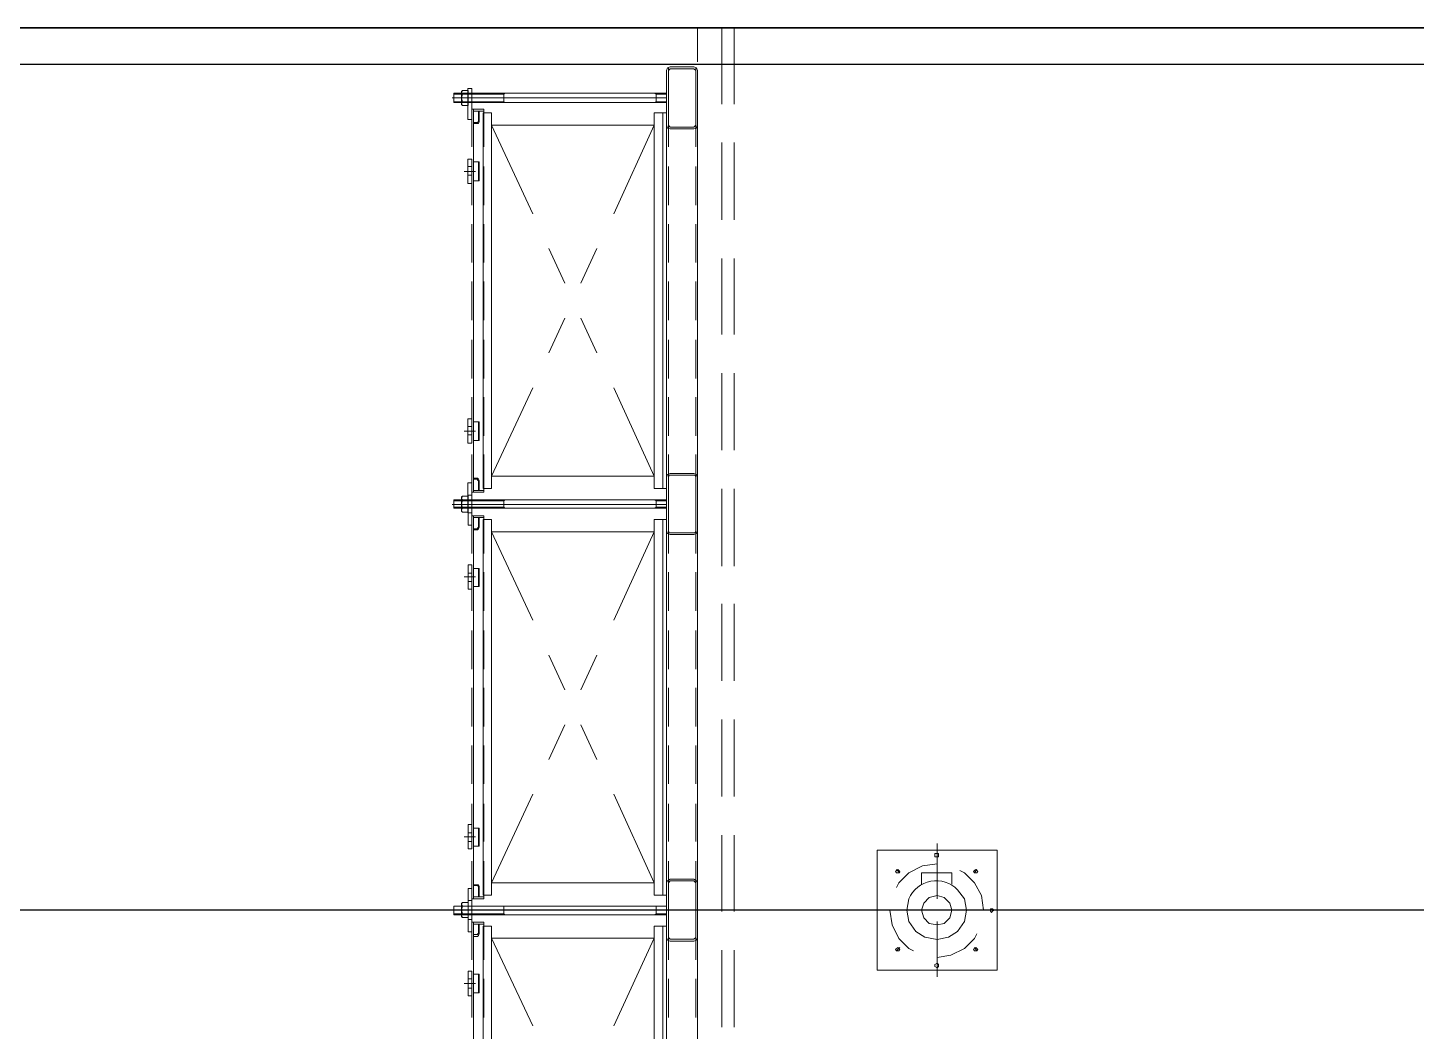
# Model space of a CAD drawing. Header units: millimetres. Extents: x 4080735 to 4152075, y -451436 to -400976.
# Drawn here: x 4123452 to 4125330, y -443326 to -441969 of the extents above; entities that cross this region are included whole.
import ezdxf

# ---------------------------------------------------------------- set-up
doc = ezdxf.new("R2010")
doc.units = ezdxf.units.MM
doc.header["$LTSCALE"] = 60
doc.linetypes.add('CEN1', pattern=[1.4, 0.8, -0.2, 0.2, -0.2])
doc.linetypes.add('DASHED', pattern=[19.049999999999997, 12.7, -6.35])
doc.layers.add('EQUIPMENT', color=6, linetype='Continuous')
doc.layers.add('PDF_Geomertry', color=7, linetype='Continuous')

# ---------------------------------------------------------------- blocks, each defined once
blk = doc.blocks.new('EQ')
at = {"color": 253, "linetype": 'DASHED', "ltscale": 10}
blk.add_line((13312.09218961571, -49.70670629665256), (227.8424663498299, -49.70670629665256), dxfattribs=at)
at = {"color": 253, "linetype": 'CEN1', "ltscale": 500}
blk.add_line((13237.32397476386, -1193.221315810457), (1563.754420954268, -1193.221315810457), dxfattribs=at)
at = {"color": 253}
blk.add_lwpolyline([(-0.02178134478162974, -2388), (-0.02178134478162974, 0), (13539.97821865522, 0), (13539.97821865522, -2388)], close=True, dxfattribs=at)
at = {"layer": 'EQUIPMENT', "color": 253}
blk.add_lwpolyline([(0, -2388), (13540, -2388), (13540, 0), (0, 0)], close=True, dxfattribs=at)
blk.add_lwpolyline([(0, -2388), (13540, -2388), (13540, 0), (0, 0)], close=True, dxfattribs=at)
at = {"layer": 'PDF_Geomertry', "color": 253, "lineweight": 0}
for points in [[(8820.187311315793, -45.82144947443157), (8820.187311315793, 0)], [(8853.397828111192, -102.9836759315804), (8853.397828111192, 0.1126453746110201), (8869.944175053271, 0.1126453746110201)], [(8869.944822444348, 0.1126453746110201), (8869.944822444348, -102.9836759315804)], [(8780.868131047464, -83.33749732002616), (8780.868131047464, -54.06304308865219)], [(8817.779063276248, -83.3336145663634), (8817.779063276248, -54.05915760435164)], [(8820.187311315793, -124.7342985067517), (8820.187311315793, -72.54911680705845)], [(8820.324555563042, -122.7900390811265), (8820.324555563042, -57.87739748507738)], [(8778.318754527718, -88.42718836199492), (8490.666478319908, -88.42718836199492), (8490.666478319908, -101.1559446351603), (8778.318754527718, -101.1559446351603)], [(8490.666478319908, -88.42718836199492), (8490.666478319908, -101.1559446351603)], [(8490.666478319908, -89.69993316847831), (8558.124612259795, -89.69993316847831), (8559.397358374787, -88.42718836199492)], [(8502.121193411178, -84.60895030200481), (8500.848447296186, -85.88169601932168), (8500.848447296186, -103.7014351580292), (8502.121193411178, -104.9741826960817)], [(8502.134140949347, -89.69993316847831), (8509.770617695875, -89.69993316847831)], [(8514.851244124817, -82.06345795933157), (8514.851244124817, -124.0653748186305), (8509.760259608272, -124.0653748186305), (8509.760259608272, -82.06345795933157), (8514.851244124817, -82.06345795933157)], [(8514.851244124817, -88.42718836199492), (8509.760259608272, -88.42718836199492)], [(8558.124612259795, -88.42718836199492), (8558.124612259795, -101.1559446351603)], [(8778.318754527718, -89.69993316847831), (8764.317899815622, -89.69993316847831), (8761.772407585639, -88.42718836199492)], [(8764.318547206582, -101.1546482602134), (8764.318547206582, -88.42589380871505), (8764.318547206582, -101.1546482602134)], [(8778.318754527718, -101.1546482602134), (8778.318754527718, -88.42589380871505)], [(8778.318754527718, -94.79091876652092), (8488.120986033115, -94.79091876652092)], [(8490.666478319908, -99.88190345373005), (8558.124612259795, -99.88190345373005), (8559.397358374787, -101.1546482602134)], [(8512.316109925625, -94.79091876652092), (8499.588001328404, -94.79091876652092)], [(8502.134140949347, -99.88190345373005), (8509.770617695875, -99.88190345373005)], [(8519.94222858455, -94.79091876652092), (8504.668627757463, -94.79091876652092)], [(8514.851244124817, -101.1546482602134), (8509.760259608272, -101.1546482602134)], [(8531.398238458089, -160.9776015440002), (8531.398238458089, -110.0664619384333), (8514.85189151601, -110.0664619384333)], [(8514.852538850275, -110.0664619384333), (8514.852538850275, -160.9788960991427)], [(8531.398238458089, -112.6106597259641), (8517.397383745876, -112.6106597259641)], [(8517.398031137069, -110.0625764522702), (8517.398031137069, -628.0909653278068)], [(8778.318754527718, -99.88190345373005), (8764.317899815622, -99.88190345373005), (8761.772407585639, -101.1546482602134)], [(8780.868131047464, -160.9776015440002), (8780.868131047464, -108.792419844307)], [(8817.779063276248, -160.9737160587683), (8817.779063276248, -108.7885370897129)], [(8541.5821495509, -115.1522674961016), (8530.126787068555, -115.1522674961016), (8530.126787068555, -622.9986860854551)], [(8541.584091667435, -115.1522674961016), (8541.584091667435, -622.9986860854551)], [(8773.231654301053, -622.9986860854551), (8773.231654301053, -115.1522674961016)], [(8820.187311315793, -166.1151974825189), (8820.187311315793, -113.9300166955218)], [(8597.587510516052, -251.3425747351721), (8541.584091667435, -131.6992618283257), (8761.778233992169, -131.6992618283257), (8707.04756125831, -251.3425747351721)], [(8820.324555563042, -200.4301405763254), (8820.324555563042, -148.2449616072699)], [(8853.397828111192, -259.5379228312522), (8853.397828111192, -155.1688567204401)], [(8869.944822444348, -155.1688567204401), (8869.944822444348, -259.5379228312522)], [(8514.851244124817, -210.614699059166), (8514.851244124817, -177.5220049479976), (8509.760259608272, -177.5220049479976), (8509.760259608272, -210.614699059166), (8514.851244124817, -210.614699059166)], [(8514.851244124817, -187.7039752332494), (8509.760259608272, -187.7039752332494)], [(8514.852538850275, -187.7065634317696), (8514.852538850275, -239.8917451296002)], [(8531.398238458089, -239.8904505744576), (8531.398238458089, -187.7052688756958)], [(8780.868131047464, -239.8904505744576), (8780.868131047464, -187.7052688756958)], [(8817.779063276248, -239.8865650901571), (8817.779063276248, -187.7013861229643)], [(8519.94222858455, -194.0677047269419), (8504.668627757463, -194.0677047269419)], [(8514.851244124817, -199.1586903240532), (8509.760259608272, -199.1586903240532)], [(8820.187311315793, -243.7552989777178), (8820.187311315793, -191.5701200095937)], [(8820.324555563042, -278.0702447993681), (8820.324555563042, -225.8850640114397)], [(8514.852538850275, -265.346667656675), (8514.852538850275, -317.5318484446034)], [(8531.398238458089, -317.5305520696566), (8531.398238458089, -265.3453731006011)], [(8780.868131047464, -317.5305520696566), (8780.868131047464, -265.3453731006011)], [(8817.779063276248, -317.5266693159938), (8817.779063276248, -265.3414885280654)], [(8820.187311315793, -322.6681480081752), (8820.187311315793, -270.4829690409824)], [(8619.2241945836, -298.435477193445), (8640.861526042107, -345.528378739953)], [(8684.13683629362, -298.435477193445), (8662.499504835112, -345.528378739953)], [(8820.324555563042, -356.9830938316882), (8820.324555563042, -304.7979130418971)], [(8853.397828111192, -414.8194231046364), (8853.397828111192, -311.723101798445)], [(8869.944822444348, -311.723101798445), (8869.944822444348, -414.8194231046364)], [(8514.852538850275, -342.9867709716782), (8514.852538850275, -395.1719499379396)], [(8531.398238458089, -395.1706562945619), (8531.398238458089, -342.9854745948687)], [(8780.868131047464, -395.1706562945619), (8780.868131047464, -342.9854745948687)], [(8817.779063276248, -395.16677080933), (8817.779063276248, -342.9815918421373)], [(8820.187311315793, -400.3082522330806), (8820.187311315793, -348.1230714442208)], [(8640.8621734333, -392.6225748406723), (8619.224841974676, -439.7167709423229)], [(8662.49885750073, -392.6225748406723), (8684.136188902543, -439.7167709423229)], [(8820.324555563042, -434.6231953250244), (8820.324555563042, -382.4380163569003)], [(8514.852538850275, -421.8996200021356), (8514.852538850275, -474.0847989702597)], [(8531.398238458089, -474.0835053259507), (8531.398238458089, -421.8983236262575)], [(8780.868131047464, -474.0835053259507), (8780.868131047464, -421.8983236262575)], [(8817.779063276248, -474.0796198407188), (8817.779063276248, -421.894440873526)], [(8820.187311315793, -477.9483537273481), (8820.187311315793, -425.7631747592241)], [(8820.324555563042, -512.2632995499298), (8820.324555563042, -460.0781178520992)], [(8853.397828111192, -571.3736700052395), (8853.397828111192, -467.0046038934961)], [(8869.944822444348, -467.0046038934961), (8869.944822444348, -571.3736700052395)], [(8597.587510516052, -486.8096706680954), (8541.584091667435, -606.4529863065109)], [(8707.046266476042, -486.8096706680954), (8761.776291818707, -606.4529863065109)], [(8514.852538850275, -499.5397224063054), (8514.852538850275, -551.7249031951651)], [(8531.398238458089, -551.7236086400226), (8531.398238458089, -499.5384278502315)], [(8780.868131047464, -551.7236086400226), (8780.868131047464, -499.5384278502315)], [(8817.779063276248, -551.7197240637615), (8817.779063276248, -499.534542365931)], [(8820.187311315793, -556.8612027587369), (8820.187311315793, -504.6760237896815)], [(8514.851244124817, -528.8154730116948), (8514.851244124817, -561.9081671247259), (8509.760259608272, -561.9081671247259), (8509.760259608272, -528.8154730116948), (8514.851244124817, -528.8154730116948)], [(8514.851244124817, -538.9987369412556), (8509.760259608272, -538.9987369412556)], [(8517.396736354684, -532.6337110726163), (8525.033213101211, -532.6337110726163), (8525.033213101211, -558.0899272430688), (8517.396736354684, -558.0899272430688)], [(8523.760466986336, -532.6337110726163), (8523.760466986336, -558.0899272430688)], [(8820.324555563042, -589.9034010441974), (8820.324555563042, -538.9909668816254)], [(8519.94222858455, -545.3624673448503), (8504.668627757463, -545.3624673448503)], [(8514.851244124817, -550.4534520311281), (8509.760259608272, -550.4534520311281)], [(8514.852538850275, -577.1798257203773), (8514.852538850275, -628.0909653278068)], [(8531.398238458089, -628.0909653278068), (8531.398238458089, -577.1785293454304)], [(8780.868131047464, -629.363711043261), (8780.868131047464, -577.1785293454304)], [(8817.779063276248, -629.3598255598918), (8817.779063276248, -577.1746465917677)], [(8820.187311315793, -634.5013069836423), (8820.187311315793, -582.3161252839491)], [(8514.849949342664, -656.0939693059772), (8514.849949342664, -615.364797254093), (8509.75896488293, -615.364797254093), (8509.75896488293, -656.0939693059772), (8514.849949342664, -656.0939693059772)], [(8541.584091667435, -606.4516917522997), (8761.778233992169, -606.4516917522997)], [(8780.874604788143, -633.1897182529792), (8780.874604788143, -602.6425164854154)], [(8817.785537073854, -633.1858336785808), (8817.785537073854, -602.6386310001835)], [(8820.324555563042, -680.2722615422681), (8820.324555563042, -616.6323656616732)], [(8820.331029303721, -671.3695124769583), (8820.331029303721, -607.7296165982261)], [(8490.67036255286, -649.732828010805), (8490.67036255286, -638.2781129209325)], [(8490.67036255286, -639.5508595472202), (8558.128496492864, -639.5508595472202), (8559.401242607739, -638.2781129209325)], [(8490.672952060588, -638.2794065652415), (8490.672952060588, -649.734121655114)], [(8490.672952060588, -639.5521541005), (8558.131086000474, -639.5521541005), (8559.403832172393, -638.2794065652415)], [(8502.12507764413, -654.8238126998767), (8509.761554390541, -654.8238126998767), (8509.761554390541, -633.1858336785808), (8502.12507764413, -633.1858336785808)], [(8502.12507764413, -638.2781129209325), (8509.761554390541, -638.2781129209325)], [(8502.12766715174, -633.1884236978367), (8509.764143898152, -633.1884236978367), (8509.764143898152, -654.8264008974656), (8502.12766715174, -654.8264008974656)], [(8502.12766715174, -638.2794065652415), (8509.764143898152, -638.2794065652415)], [(8514.849949342664, -638.2755238115788), (8509.75896488293, -638.2755238115788)], [(8514.85771792254, -631.915677071549), (8514.85771792254, -672.6448482135311), (8509.766733405879, -672.6448482135311), (8509.766733405879, -631.915677071549), (8514.85771792254, -631.915677071549)], [(8514.85771792254, -638.2794065652415), (8509.766733405879, -638.2794065652415)], [(8531.39694367582, -628.092259882018), (8514.85059673374, -628.092259882018)], [(8531.39694367582, -625.5467675393447), (8517.396088963607, -625.5467675393447)], [(8530.129376576166, -622.9986860854551), (8541.584739058511, -622.9986860854551)], [(8558.128496492864, -649.732828010805), (8558.128496492864, -638.2781129209325)], [(8558.131086000474, -638.2794065652415), (8558.131086000474, -649.734121655114)], [(8778.322638760787, -639.5508595472202), (8764.321784048574, -639.5508595472202), (8761.776291818707, -638.2781129209325)], [(8778.325228325324, -639.5521541005), (8764.324373612995, -639.5521541005), (8761.778881326434, -638.2794065652415)], [(8764.32243143965, -638.2781129209325), (8764.32243143965, -649.732828010805), (8764.32243143965, -638.2781129209325)], [(8764.325020947377, -649.734121655114), (8764.325020947377, -638.2794065652415), (8764.325020947377, -649.734121655114)], [(8853.397828111192, -727.9279169058427), (8853.397828111192, -623.5588507940993)], [(8869.944822444348, -623.5588507940993), (8869.944822444348, -727.9279169058427)], [(8778.322638760787, -644.641842414625), (8488.12487032311, -644.641842414625)], [(8778.325228325324, -644.6431387895718), (8488.12745983072, -644.6431387895718)], [(8490.67036255286, -648.4600822953507), (8558.128496492864, -648.4600822953507), (8559.401242607739, -649.732828010805)], [(8490.672952060588, -648.4613768495619), (8558.131086000474, -648.4613768495619), (8559.403832172393, -649.734121655114)], [(8512.307046620408, -644.641842414625), (8499.578938023187, -644.641842414625)], [(8512.309636128019, -644.6431387895718), (8499.581527530798, -644.6431387895718)], [(8502.12507764413, -649.732828010805), (8509.761554390541, -649.732828010805)], [(8502.12766715174, -649.734121655114), (8509.764143898152, -649.734121655114)], [(8519.940933859209, -644.6392542142421), (8504.667333032121, -644.6392542142421)], [(8519.948702382157, -644.6431387895718), (8504.675101555069, -644.6431387895718)], [(8514.849949342664, -649.7302389023826), (8509.75896488293, -649.7302389023826)], [(8514.85771792254, -649.734121655114), (8509.766733405879, -649.734121655114)], [(8778.322638760787, -648.4600822953507), (8764.321784048574, -648.4600822953507), (8761.776291818707, -649.732828010805)], [(8778.325228325324, -648.4613768495619), (8764.324373612995, -648.4613768495619), (8761.778881326434, -649.734121655114)], [(8780.868131047464, -685.3671298930421), (8780.868131047464, -656.0926747499034)], [(8817.779063276248, -685.363244406879), (8817.779063276248, -656.0887901764363)], [(8531.404712255578, -710.8298197472468), (8531.404712255578, -659.9186801398173), (8514.858365256689, -659.9186801398173)], [(8514.859012647881, -659.9186801398173), (8514.859012647881, -710.831116123125)], [(8531.404712255578, -662.4628788391128), (8517.403857543482, -662.4628788391128)], [(8517.404504877748, -659.9147973861545), (8517.404504877748, -1177.943184440024)], [(8541.58862334839, -665.0044856974855), (8530.133260866045, -665.0044856974855), (8530.133260866045, -1172.850905198604)], [(8541.590565464925, -665.0044856974855), (8541.590565464925, -1172.850905198604)], [(8773.23812809866, -1172.850905198604), (8773.23812809866, -665.0044856974855)], [(8780.874604788143, -710.8298197472468), (8780.874604788143, -658.644640780054)], [(8817.785537073854, -710.8259369926527), (8817.785537073854, -658.640756203793)], [(8820.187311315793, -712.1414084760472), (8820.187311315793, -659.9562295088544)], [(8597.593984313658, -801.1947956709191), (8541.590565464925, -681.5514800315723), (8761.784707732848, -681.5514800315723), (8707.05403499899, -801.1947956709191)], [(8820.331029303721, -750.2823615083471), (8820.331029303721, -698.0971807194874)], [(8514.85771792254, -759.1941724559292), (8514.85771792254, -726.1014783447608), (8509.766733405879, -726.1014783447608), (8509.766733405879, -759.1941724559292), (8514.85771792254, -759.1941724559292)], [(8519.948702382157, -742.6471781218424), (8504.675101555069, -742.6471781218424)], [(8514.85771792254, -737.5561934346333), (8509.766733405879, -737.5561934346333)], [(8514.85771792254, -749.0109085263684), (8509.766733405879, -749.0109085263684)], [(8514.859012647881, -736.2860368276015), (8514.859012647881, -788.4712185263634)], [(8531.404712255578, -788.4699239712209), (8531.404712255578, -736.284742272459)], [(8780.874604788143, -788.4699239712209), (8780.874604788143, -736.284742272459)], [(8817.785537073854, -788.4660384850577), (8817.785537073854, -736.2808595197275)], [(8820.187311315793, -789.7815127009526), (8820.187311315793, -738.8703730953857)], [(8820.331029303721, -827.9224630026147), (8820.331029303721, -775.7372840344906)], [(8853.397828111192, -883.2094171782956), (8853.397828111192, -778.8403510665521)], [(8869.944822444348, -778.8403510665521), (8869.944822444348, -883.2094171782956)], [(8514.859012647881, -815.1988858589903), (8514.859012647881, -867.3840675577521)], [(8531.404712255578, -867.3827730035409), (8531.404712255578, -815.1975913038477)], [(8780.874604788143, -867.3827730035409), (8780.874604788143, -815.1975913038477)], [(8817.785537073854, -867.3788875173777), (8817.785537073854, -815.193708550185)], [(8820.187311315793, -868.6943617323413), (8820.187311315793, -816.5091800345108)], [(8619.23066838109, -848.2876972164959), (8640.867999839713, -895.3805969422683)], [(8684.143310091225, -848.2876972164959), (8662.505978632602, -895.3805969422683)], [(8820.331029303721, -905.56256722752), (8820.331029303721, -853.3773864386603)], [(8514.859012647881, -892.8389900838956), (8514.859012647881, -945.0241708708927)], [(8531.404712255578, -945.0228744968772), (8531.404712255578, -892.8376955287531)], [(8780.874604788143, -945.0228744968772), (8780.874604788143, -892.8376955287531)], [(8817.785537073854, -945.0189917432144), (8817.785537073854, -892.8338109543547)], [(8820.187311315793, -946.3344650464132), (8820.187311315793, -894.1492842594162)], [(8820.331029303721, -983.202668719925), (8820.331029303721, -932.2915291143581)], [(8853.397828111192, -1039.763664078899), (8853.397828111192, -935.3945979671553)], [(8869.944822444348, -935.3945979671553), (8869.944822444348, -1039.763664078899)], [(8640.868647230789, -942.4747939528897), (8619.231315772282, -989.5689900545403)], [(8662.505331241526, -942.4747939528897), (8684.14266270015, -989.5689900545403)], [(8514.859012647881, -970.4790933979675), (8514.859012647881, -1022.66427236516)], [(8531.404712255578, -1022.662978721783), (8531.404712255578, -970.4777970230207)], [(8780.874604788143, -1022.662978721783), (8780.874604788143, -970.4777970230207)], [(8817.785537073854, -1022.659093235619), (8817.785537073854, -970.4739142693579)], [(8820.187311315793, -1023.974567451514), (8820.187311315793, -971.7893857518211)], [(8820.331029303721, -1062.115517752245), (8820.331029303721, -1009.930338784121)], [(8514.859012647881, -1049.391942429356), (8514.859012647881, -1100.304376590066)], [(8531.404712255578, -1100.303082036786), (8531.404712255578, -1049.391942429356)], [(8597.593984313658, -1036.66189160198), (8541.590565464925, -1156.305204509757)], [(8707.052740273648, -1036.66189160198), (8761.782765616314, -1156.305204509757)], [(8780.874604788143, -1100.303082036786), (8780.874604788143, -1049.391942429356)], [(8817.785537073854, -1100.299197460525), (8817.785537073854, -1049.386763299815)], [(8820.187311315793, -1102.887416481972), (8820.187311315793, -1050.702234782279)], [(8514.85771792254, -1077.394946408458), (8514.85771792254, -1110.487640519626), (8509.766733405879, -1110.487640519626), (8509.766733405879, -1077.394946408458), (8514.85771792254, -1077.394946408458)], [(8514.85771792254, -1088.850956053473), (8509.766733405879, -1088.850956053473)], [(8517.40321015229, -1082.485931095667), (8525.0396868987, -1082.485931095667), (8525.0396868987, -1106.669400638901), (8517.40321015229, -1106.669400638901)], [(8523.766940726899, -1082.485931095667), (8523.766940726899, -1106.669400638901)], [(8820.331029303721, -1139.755621978082), (8820.331029303721, -1087.570440278389)], [(8519.948702382157, -1093.941940740682), (8504.675101555069, -1093.941940740682)], [(8514.85771792254, -1100.305671145208), (8509.766733405879, -1100.305671145208)], [(8853.397828111192, -1195.045164351352), (8853.397828111192, -1091.948843046091)], [(8869.944822444348, -1091.948843046091), (8869.944822444348, -1195.045164351352)], [(9144.604120595963, -1102.984095946886), (9144.604120595963, -1177.926107154228)], [(8514.859012647881, -1127.032044833526), (8514.859012647881, -1177.943184440024)], [(8531.404712255578, -1177.943184440024), (8531.404712255578, -1127.030750277452)], [(8780.874604788143, -1179.215931067243), (8780.874604788143, -1127.030750277452)], [(8817.785537073854, -1179.212046491913), (8817.785537073854, -1127.026864793152)], [(9146.135041667148, -1118.277748485096), (9146.135041667148, -1116.748383668251), (9141.546945782262, -1116.748383668251), (9141.546945782262, -1121.336479211226), (9146.135041667148, -1121.336479211226), (9146.135041667148, -1118.277748485096)], [(9144.60567637207, -1121.336479211226), (9144.60567637207, -1115.219017758965)], [(8820.187311315793, -1180.527519796975), (8820.187311315793, -1128.342339007184)], [(9094.135065590264, -1141.219783958979), (9092.605700295419, -1139.690416954458), (9091.076335000456, -1138.161053230986), (9089.546969705378, -1139.690416954458), (9088.017604410532, -1141.219783958979), (9089.546969705378, -1142.749147681519), (9092.605700295419, -1142.749147681519), (9094.135065590264, -1141.219783958979)], [(9144.604120595963, -1130.512671389617), (9124.721593703143, -1133.571399929933), (9106.368432173389, -1142.74759320356), (9092.603366596857, -1156.513435402885), (9089.544635938597, -1162.630897951312)], [(9094.135065590264, -1142.749147681519), (9089.546969705378, -1138.161053230986)], [(9123.193006330403, -1158.042802407406), (9123.193006330403, -1142.74759320356), (9164.4874253429, -1142.74759320356)], [(9164.4874253429, -1142.749147681519), (9164.4874253429, -1158.04435797967)], [(9207.311209581909, -1191.690394877456), (9207.311209581909, -1193.219758600928), (9204.252478991868, -1173.338009423576), (9195.075509300223, -1156.513435402885), (9181.311221577576, -1142.749147681519), (9175.19298240717, -1139.688861384057)], [(9199.664383107214, -1141.219783958979), (9198.135017812252, -1139.690416954458), (9196.60565251729, -1138.161053230986), (9195.076287154108, -1139.690416954458), (9193.546921859146, -1141.219783958979), (9195.076287154108, -1142.749147681519), (9198.135017812252, -1142.749147681519), (9199.664383107214, -1141.219783958979)], [(9195.076287154108, -1142.749147681519), (9198.135017812252, -1138.161053230986)], [(8514.85642314027, -1205.946187508292), (8514.85642314027, -1163.944270648994), (8509.76543868042, -1163.944270648994), (8509.76543868042, -1205.946187508292), (8514.85642314027, -1205.946187508292)], [(8522.492899886682, -1160.126033500768), (8522.492899886682, -1158.853287783451), (8517.401915370021, -1158.853287783451), (8517.401915370021, -1160.126033500768), (8522.492899886682, -1160.126033500768), (8523.76564600144, -1161.398780127056), (8523.76564600144, -1175.400282115676), (8525.038392116548, -1175.400282115676), (8525.038392116548, -1161.398780127056), (8523.76564600144, -1158.853287783451), (8522.492899886682, -1158.853287783451)], [(8541.590565464925, -1156.303910865448), (8761.784707732848, -1156.303910865448)], [(8780.874604788143, -1152.484378250316), (8780.874604788143, -1181.758833391592)], [(8817.785537073854, -1152.488261003047), (8817.785537073854, -1181.762717965059)], [(8820.331029303721, -1156.306500884704), (8820.331029303721, -1221.219142480753)], [(8502.131551441737, -1183.027695444413), (8509.768028188264, -1183.027695444413), (8509.768028188264, -1203.392927836627), (8502.131551441737, -1203.392927836627)], [(8502.131551441737, -1203.403286094777), (8509.768028188264, -1203.403286094777), (8509.768028188264, -1183.038053701632), (8502.131551441737, -1183.038053701632)], [(8514.85642314027, -1180.484791298397), (8514.85642314027, -1222.486708157696), (8509.76543868042, -1222.486708157696), (8509.76543868042, -1180.484791298397), (8514.85642314027, -1180.484791298397)], [(8531.40341747331, -1177.944478084333), (8514.857070531347, -1177.944478084333)], [(8531.40341747331, -1175.398985740729), (8517.402562761214, -1175.398985740729)], [(8530.135850373772, -1172.850905198604), (8541.591212856118, -1172.850905198604)], [(8820.331029303721, -1230.124480654486), (8820.331029303721, -1166.484583863057)], [(9164.4874253429, -1193.219758600928), (9161.42869468464, -1184.04356860742), (9153.781090287725, -1176.396740150638), (9144.604898449848, -1173.338009423576), (9133.89856346324, -1176.396740150638), (9126.251736920327, -1184.04356860742), (9123.193006330403, -1193.219758600928), (9126.251736920327, -1203.925315595232), (9133.89856346324, -1211.573699623346), (9144.604898449848, -1213.101508867927), (9153.781090287725, -1211.573699623346), (9161.42869468464, -1203.925315595232), (9164.4874253429, -1193.219758600928)], [(8778.329112558276, -1193.209662997164), (8488.131344120833, -1193.209662997164)], [(8558.134970290586, -1199.573395221494), (8558.134970290586, -1188.118680129759), (8490.676836350583, -1188.118680129759), (8490.676836350583, -1199.573395221494)], [(8490.676836350583, -1199.585048034787), (8490.676836350583, -1188.130332943983), (8559.407716405462, -1188.130332943983)], [(8490.676836350583, -1198.300648595206), (8558.134970290586, -1198.300648595206), (8559.407716405462, -1199.573395221494)], [(8490.676836350583, -1198.312301408499), (8558.134970290586, -1198.312301408499), (8559.407716405462, -1199.585048034787)], [(8512.313520418014, -1193.209662997164), (8499.585411820677, -1193.209662997164)], [(8512.313520418014, -1193.221315810457), (8499.585411820677, -1193.221315810457)], [(8502.131551441737, -1188.118680129759), (8509.768028188264, -1188.118680129759)], [(8502.131551441737, -1188.130332943983), (8509.768028188264, -1188.130332943983)], [(8502.131551441737, -1198.300648595206), (8509.768028188264, -1198.300648595206)], [(8502.131551441737, -1198.312301408499), (8509.768028188264, -1198.312301408499)], [(8519.947407656815, -1193.212253927253), (8504.673806772684, -1193.212253927253)], [(8519.947407656815, -1193.218727611005), (8504.673806772684, -1193.218727611005)], [(8514.85642314027, -1188.121269240044), (8509.76543868042, -1188.121269240044)], [(8514.85642314027, -1188.127742923796), (8509.76543868042, -1188.127742923796)], [(8514.85642314027, -1199.575984329917), (8509.76543868042, -1199.575984329917)], [(8514.85642314027, -1199.5824580146), (8509.76543868042, -1199.5824580146)], [(8558.134970290586, -1188.118680129759), (8559.407716405462, -1188.118680129759)], [(8558.134970290586, -1199.585048034787), (8558.134970290586, -1188.130332943983)], [(8778.329112558276, -1188.118680129759), (8761.782765616314, -1188.118680129759)], [(8778.329112558276, -1188.130332943983), (8761.782765616314, -1188.130332943983)], [(8778.329112558276, -1198.300648595206), (8764.32825784618, -1198.300648595206), (8761.782765616314, -1199.573395221494)], [(8778.329112558276, -1198.312301408499), (8764.32825784618, -1198.312301408499), (8761.782765616314, -1199.585048034787)], [(8764.328905237373, -1199.573395221494), (8764.328905237373, -1188.118680129759), (8764.328905237373, -1199.573395221494)], [(8764.328905237373, -1188.130332943983), (8764.328905237373, -1199.585048034787), (8764.328905237373, -1188.130332943983)], [(9054.368456096621, -1193.219758600928), (9127.781102215173, -1193.219758600928)], [(9072.72239554848, -1193.219758600928), (9066.604934300412, -1193.219758600928)], [(9080.367666246952, -1193.219758600928), (9083.42639683676, -1213.101508867927), (9092.603366596857, -1231.455448800698), (9106.367654319503, -1245.219736522995), (9112.485893421457, -1248.278465060517)], [(9159.899329389678, -1193.219758600928), (9233.311975576682, -1193.219758600928)], [(9221.077053148882, -1193.219758600928), (9219.547687854036, -1191.690394877456), (9216.488957264228, -1191.690394877456), (9216.488957264228, -1194.749125603586), (9218.01832255919, -1196.278490420431), (9219.547687854036, -1194.749125603586), (9221.077053148882, -1193.219758600928), (9214.95959190093, -1193.219758600928)], [(8531.40341747331, -1209.759248260409), (8514.857070531347, -1209.759248260409)], [(8514.859012647881, -1260.671682422049), (8514.859012647881, -1209.76054281462)], [(8531.40341747331, -1212.304740604013), (8517.402562761214, -1212.304740604013)], [(8517.404504877748, -1726.516184152104), (8517.404504877748, -1209.76054281462)], [(8541.58862334839, -1721.426493107341), (8530.133260866045, -1721.426493107341), (8530.133260866045, -1214.852822055109)], [(8530.135850373772, -1214.852822055109), (8541.591212856118, -1214.852822055109)], [(8531.404712255578, -1209.76054281462), (8531.404712255578, -1260.672976066358)], [(8541.590565464925, -1721.426493107341), (8541.590565464925, -1214.852822055109)], [(8773.23812809866, -1214.852822055109), (8773.23812809866, -1721.426493107341)], [(8780.874604788143, -1233.946603287943), (8780.874604788143, -1204.672148148529)], [(8780.874604788143, -1208.487797099166), (8780.874604788143, -1260.672976066358)], [(8817.785537073854, -1233.942717803642), (8817.785537073854, -1204.668263572268)], [(8817.785537073854, -1208.491679851897), (8817.785537073854, -1260.67686155159)], [(8820.187311315793, -1258.167621290311), (8820.187311315793, -1205.982442322187)], [(9144.604120595963, -1208.514968897216), (9144.604120595963, -1283.456980105489)], [(8522.492899886682, -1226.304948038422), (8522.492899886682, -1225.032201412134)], [(8597.593984313658, -1349.769089936279), (8541.590565464925, -1231.398521835916)], [(8541.590565464925, -1231.399816391058), (8761.784707732848, -1231.399816391058)], [(8707.052740273648, -1349.769089936279), (8761.782765616314, -1231.398521835916)], [(9144.604120595963, -1257.456212812103), (9162.9572821256, -1254.397482085042), (9181.310443655355, -1245.221292093396), (9195.075509300223, -1231.455448800698), (9198.13423989003, -1225.337987346575)], [(8820.331029303721, -1246.675359561108), (8820.331029303721, -1298.860538528301)], [(8853.397828111192, -1351.599411251955), (8853.397828111192, -1247.23034513928)], [(8869.944822444348, -1247.23034513928), (8869.944822444348, -1351.599411251955)], [(9094.135065590264, -1246.749101338908), (9091.076335000456, -1243.690370612778), (9088.017604410532, -1246.749101338908), (9089.546969705378, -1248.278465060517), (9092.605700295419, -1248.278465060517), (9094.135065590264, -1246.749101338908)], [(9094.135065590264, -1243.690370612778), (9089.546969705378, -1248.278465060517)], [(9199.664383107214, -1246.749101338908), (9196.60565251729, -1243.690370612778), (9193.546921859146, -1246.749101338908), (9195.076287154108, -1248.278465060517), (9198.135017812252, -1248.278465060517), (9199.664383107214, -1246.749101338908)], [(9195.076287154108, -1243.690370612778), (9198.135017812252, -1248.278465060517)], [(8514.85771792254, -1309.036035130732), (8514.85771792254, -1275.945931038819), (8509.766733405879, -1275.945931038819), (8509.766733405879, -1309.036035130732), (8514.85771792254, -1309.036035130732)], [(9146.135041667148, -1268.16176980827), (9146.135041667148, -1266.63240608573), (9144.60567637207, -1265.103041268885), (9141.546945782262, -1266.63240608573), (9141.546945782262, -1269.691136810929), (9144.60567637207, -1271.2205005344), (9146.135041667148, -1269.691136810929), (9146.135041667148, -1268.16176980827)], [(9144.60567637207, -1265.103041268885), (9144.60567637207, -1271.2205005344)], [(8519.948702382157, -1292.489040796645), (8504.675101555069, -1292.489040796645)], [(8514.85771792254, -1286.12531039305), (8509.766733405879, -1286.12531039305)], [(8514.859012647881, -1338.311785736121), (8514.859012647881, -1286.126604948193)], [(8517.40321015229, -1305.21779706981), (8525.0396868987, -1305.21779706981), (8525.0396868987, -1279.761578167789), (8517.40321015229, -1279.761578167789)], [(8523.766940726899, -1305.21779706981), (8523.766940726899, -1279.761578167789)], [(8531.404712255578, -1286.127899502404), (8531.404712255578, -1338.313080291264)], [(8780.874604788143, -1286.127899502404), (8780.874604788143, -1338.313080291264)], [(8817.785537073854, -1286.131784078665), (8817.785537073854, -1338.316963044927)], [(8820.187311315793, -1337.080470320769), (8820.187311315793, -1284.895291353576)], [(8514.85771792254, -1298.85277120024), (8509.766733405879, -1298.85277120024)], [(8820.331029303721, -1325.588208592497), (8820.331029303721, -1376.499348199926)]]:
    blk.add_lwpolyline(points, dxfattribs=at)
for points in [[(8815.233571046381, -52.78511824365705), (8783.41362327733, -52.78511824365705), (8779.595384932589, -54.0578639600426), (8778.322638760787, -57.87610110919923), (8778.322638760787, -131.6979672750458), (8779.595384932589, -135.5162053350359), (8783.41362327733, -136.788950140588), (8815.233571046381, -136.788950140588), (8819.051809448167, -135.5162053350359), (8820.324555563042, -131.6979672750458), (8820.324555563042, -57.87610110919923), (8819.051809448167, -54.0578639600426)], [(8783.41362327733, -134.2447541737929), (8815.233571046381, -134.2447541737929), (8816.506317161256, -132.9720066357404), (8817.779063276248, -131.6992618283257), (8817.779063276248, -57.87739748507738), (8815.233571046381, -55.33190514054149), (8783.41362327733, -55.33190514054149), (8780.868131047464, -57.87739748507738), (8780.868131047464, -131.6992618283257), (8782.14087716234, -132.9720066357404)], [(8778.322638760787, -57.87739748507738), (8778.322638760787, -122.7900390811265)], [(8502.134140949347, -84.60895030200481), (8500.861394834472, -87.15444082487375), (8502.134140949347, -89.69993316847831), (8500.861394834472, -94.79091876652092), (8502.134140949347, -99.88190345373005), (8500.861394834472, -102.4273957973346), (8502.134140949347, -104.9741826960817), (8509.770617695875, -104.9741826960817), (8509.770617695875, -84.60895030200481)], [(8522.487720871344, -129.1563576841727), (8517.396736354684, -129.1563576841727), (8517.396736354684, -127.8836128776893), (8522.487720871344, -127.8836128776893), (8523.760466986336, -126.6108653405681), (8523.760466986336, -112.6093633500859), (8525.033213101211, -112.6093633500859), (8525.033213101211, -126.6108653405681), (8523.760466986336, -129.1563576841727)], [(8761.778233992169, -622.9986860854551), (8778.324580934132, -622.9986860854551), (8778.324580934132, -115.1522674961016), (8761.778233992169, -115.1522674961016)], [(8778.322638760787, -148.2462561624125), (8778.322638760787, -200.4314351296052)], [(8517.396736354684, -206.7964619090781), (8525.033213101211, -206.7964619090781), (8525.033213101211, -181.3402448268607), (8517.396736354684, -181.3402448268607), (8525.033213101211, -181.3402448268607), (8525.033213101211, -206.7964619090781)], [(8523.760466986336, -206.7964619090781), (8523.760466986336, -181.3402448268607)], [(8778.322638760787, -225.8863576548174), (8778.322638760787, -278.0715393545106)], [(8778.322638760787, -304.7992066871375), (8778.322638760787, -356.984388384968)], [(8778.322638760787, -382.4393109129742), (8778.322638760787, -434.6244916999713)], [(8778.322638760787, -460.0794124053791), (8778.322638760787, -512.264594104141)], [(8778.322638760787, -538.9922614367679), (8778.322638760787, -589.9034010441974)], [(8522.486426089075, -609.001066849567), (8517.395441629342, -609.001066849567), (8517.395441629342, -610.2738143866882), (8522.486426089075, -610.2738143866882), (8522.486426089075, -611.5465601030737), (8523.75917220395, -612.8193067302927), (8523.75917220395, -625.5480611817911), (8525.031918318942, -625.5480611817911), (8525.031918318942, -612.8193067302927), (8523.75917220395, -610.2738143866882)], [(8815.233571046381, -602.6334518706426), (8783.41362327733, -602.6334518706426), (8779.595384932589, -603.9061994077638), (8778.322638760787, -607.7244374686852), (8778.322638760787, -680.273556095548), (8779.595384932589, -684.0917932456359), (8783.41362327733, -685.3645407827571), (8815.233571046381, -685.3645407827571), (8819.051809448167, -684.0917932456359), (8820.324555563042, -680.273556095548), (8820.324555563042, -607.7244374686852), (8819.051809448167, -603.9061994077638)], [(8778.322638760787, -616.6323656616732), (8778.322638760787, -680.2722615422681)], [(8815.240044844104, -602.6373373558745), (8783.42009707482, -602.6373373558745), (8779.601858673268, -603.9100821604952), (8778.329112558276, -607.7283220430836), (8778.329112558276, -680.2774406699464), (8779.601858673268, -684.0956787308678), (8783.42009707482, -685.3684235364199), (8815.240044844104, -685.3684235364199), (8819.058283188846, -684.0956787308678), (8820.331029303721, -680.2774406699464), (8820.331029303721, -607.7283220430836), (8819.058283188846, -603.9100821604952)], [(8778.329112558276, -607.7296165982261), (8778.329112558276, -671.3695124769583)], [(8783.41362327733, -682.8203429942951), (8815.233571046381, -682.8203429942951), (8816.506317161256, -682.8203429942951), (8817.779063276248, -680.2748506506905), (8817.779063276248, -607.7257311120629), (8816.506317161256, -605.1802387693897), (8815.233571046381, -605.1802387693897), (8783.41362327733, -605.1802387693897), (8782.14087716234, -605.1802387693897), (8780.868131047464, -607.7257311120629), (8780.868131047464, -680.2748506506905), (8782.14087716234, -682.8203429942951)], [(8783.42009707482, -682.8242275686935), (8815.240044844104, -682.8242275686935), (8816.51279095898, -682.8242275686935), (8817.785537073854, -680.2787352250889), (8817.785537073854, -607.7296165982261), (8816.51279095898, -605.1841242546216), (8815.240044844104, -605.1841242546216), (8783.42009707482, -605.1841242546216), (8782.147350960062, -605.1841242546216), (8780.874604788143, -607.7296165982261), (8780.874604788143, -680.2787352250889), (8782.147350960062, -682.8242275686935)], [(8778.322638760787, -649.732828010805), (8490.67036255286, -649.732828010805), (8490.67036255286, -638.2781129209325), (8778.322638760787, -638.2781129209325)], [(8778.325228325324, -638.2794065652415), (8490.672952060588, -638.2794065652415), (8490.672952060588, -649.734121655114), (8778.325228325324, -649.734121655114)], [(8502.12507764413, -654.8238126998767), (8500.852331529255, -653.5510651618242), (8500.852331529255, -634.4585803048685), (8502.12507764413, -633.1858336785808), (8500.852331529255, -635.7326196664944), (8502.12507764413, -638.2781129209325), (8500.852331529255, -644.641842414625), (8502.12507764413, -649.732828010805), (8500.852331529255, -652.2783203562722)], [(8502.12766715174, -633.1884236978367), (8500.854921036866, -634.4611694151536), (8500.854921036866, -653.5536560909823), (8502.12766715174, -654.8264008974656), (8500.854921036866, -652.2796139996499), (8502.12766715174, -649.734121655114), (8500.854921036866, -644.6431387895718), (8502.12766715174, -638.2794065652415), (8500.854921036866, -635.7339142207056)], [(8522.494194612023, -679.0085786180571), (8517.40321015229, -679.0085786180571), (8517.40321015229, -677.7358310800046), (8522.494194612023, -677.7358310800046), (8522.494194612023, -676.4630862744525), (8523.766940726899, -675.1903387364), (8523.766940726899, -662.4615842858329), (8525.0396868987, -662.4615842858329), (8525.0396868987, -675.1903387364), (8523.766940726899, -677.7358310800046)], [(8761.784707732848, -1172.850905198604), (8778.331054731738, -1172.850905198604), (8778.331054731738, -665.0044856974855), (8761.784707732848, -665.0044856974855)], [(8778.329112558276, -698.0984743637964), (8778.329112558276, -750.2836560634896)], [(8517.40321015229, -755.37593530491), (8525.0396868987, -755.37593530491), (8525.0396868987, -731.1924630301073), (8517.40321015229, -731.1924630301073), (8525.0396868987, -731.1924630301073), (8525.0396868987, -755.37593530491)], [(8523.766940726899, -755.37593530491), (8523.766940726899, -731.1924630301073)], [(8778.329112558276, -775.7385785887018), (8778.329112558276, -827.9237575568259)], [(8778.329112558276, -853.3786800829694), (8778.329112558276, -905.5638617817312)], [(8778.329112558276, -932.2915291143581), (8778.329112558276, -983.2039650967345)], [(8778.329112558276, -1009.931633339263), (8778.329112558276, -1062.116814127192)], [(8778.329112558276, -1087.5717348326), (8778.329112558276, -1139.756916532293)], [(9225.663593257545, -1112.160285936669), (9225.663593257545, -1274.279231260531), (9063.544647934381, -1274.279231260531), (9063.544647934381, -1112.160285936669)], [(8815.240044844104, -1151.212925267406), (8783.42009707482, -1151.212925267406), (8779.601858673268, -1153.75841761101), (8778.329112558276, -1156.303910865448), (8778.329112558276, -1230.125774296932), (8779.601858673268, -1233.94401417952), (8783.42009707482, -1235.216759896837), (8815.240044844104, -1235.216759896837), (8819.058283188846, -1233.94401417952), (8820.331029303721, -1230.125774296932), (8820.331029303721, -1156.303910865448), (8819.058283188846, -1153.75841761101)], [(8815.240044844104, -1235.218053539284), (8783.42009707482, -1235.218053539284), (8779.601858673268, -1233.945308734663), (8778.329112558276, -1230.127070673741), (8778.329112558276, -1156.305204509757), (8779.601858673268, -1153.759712165222), (8783.42009707482, -1151.214221643284), (8815.240044844104, -1151.214221643284), (8819.058283188846, -1153.759712165222), (8820.331029303721, -1156.305204509757), (8820.331029303721, -1230.127070673741), (8819.058283188846, -1233.945308734663)], [(8778.329112558276, -1221.219142480753), (8778.329112558276, -1156.306500884704)], [(8783.42009707482, -1153.75841761101), (8815.240044844104, -1153.75841761101), (8817.785537073854, -1156.303910865448), (8817.785537073854, -1230.125774296932), (8815.240044844104, -1232.671266642399), (8783.42009707482, -1232.671266642399), (8780.874604788143, -1230.125774296932), (8780.874604788143, -1156.303910865448)], [(8783.42009707482, -1232.67256119661), (8815.240044844104, -1232.67256119661), (8817.785537073854, -1230.127070673741), (8817.785537073854, -1156.305204509757), (8815.240044844104, -1153.759712165222), (8783.42009707482, -1153.759712165222), (8780.874604788143, -1156.305204509757), (8780.874604788143, -1230.127070673741)], [(8502.131551441737, -1183.027695444413), (8500.858805326745, -1184.300440249033), (8500.858805326745, -1202.118885745294), (8502.131551441737, -1203.392927836627), (8500.858805326745, -1200.84743458312), (8502.131551441737, -1198.301942239515), (8500.858805326745, -1193.209662997164), (8502.131551441737, -1188.118680129759), (8500.858805326745, -1185.573187787086)], [(8502.131551441737, -1203.403286094777), (8500.858805326745, -1202.130538557656), (8500.858805326745, -1184.310799418949), (8502.131551441737, -1183.038053701632), (8500.858805326745, -1185.584840599447), (8502.131551441737, -1188.130332943983), (8500.858805326745, -1193.221315810457), (8502.131551441737, -1198.312301408499), (8500.858805326745, -1200.857793751173)], [(8778.329112558276, -1166.484583863057), (8778.329112558276, -1230.124480654486)], [(8778.329112558276, -1188.118680129759), (8490.676836350583, -1188.118680129759), (8490.676836350583, -1199.573395221494), (8778.329112558276, -1199.573395221494)], [(8778.329112558276, -1199.585048034787), (8490.676836350583, -1199.585048034787), (8490.676836350583, -1188.130332943983), (8778.329112558276, -1188.130332943983)], [(8522.492899886682, -1228.850438562222), (8517.401915370021, -1228.850438562222), (8517.401915370021, -1226.304948038422), (8522.492899886682, -1226.304948038422), (8523.76564600144, -1225.032201412134), (8523.76564600144, -1212.303444228135), (8525.038392116548, -1212.303444228135), (8525.038392116548, -1225.032201412134), (8523.76564600144, -1227.577693755738)], [(8761.784707732848, -1214.852822055109), (8778.331054731738, -1214.852822055109), (8778.331054731738, -1721.426493107341), (8761.784707732848, -1721.426493107341)], [(8778.329112558276, -1298.859243975021), (8778.329112558276, -1246.674065006897)], [(8778.329112558276, -1376.499348199926), (8778.329112558276, -1325.586914037354)]]:
    blk.add_lwpolyline(points, close=True, dxfattribs=at)
blk.add_lwpolyline([(9184.370730089606, -1193.219758600928), (9181.311999431462, -1177.924551583827), (9172.135029739584, -1165.689628677443, 0.5399241290595627), (9106.369988017948, -1177.924551583827), (9103.31125742814, -1193.219758600928), (9106.369988017948, -1208.514968897216), (9115.546179855708, -1222.279256620444), (9127.781880137394, -1229.926082889549), (9144.60567637207, -1232.984813616611), (9159.900107312016, -1229.926082889549), (9172.135029739584, -1222.279256620444), (9181.311999431462, -1208.514968897216)], format="xyb", close=True, dxfattribs=at)

msp = doc.modelspace()

# ---------------------------------------------------------------- block references
at = {"layer": 'EQUIPMENT', "color": 3}
msp.add_blockref('EQ', (4115537.760404503, -441968.7822776194), dxfattribs=at)

doc.saveas('drawing.dxf')
